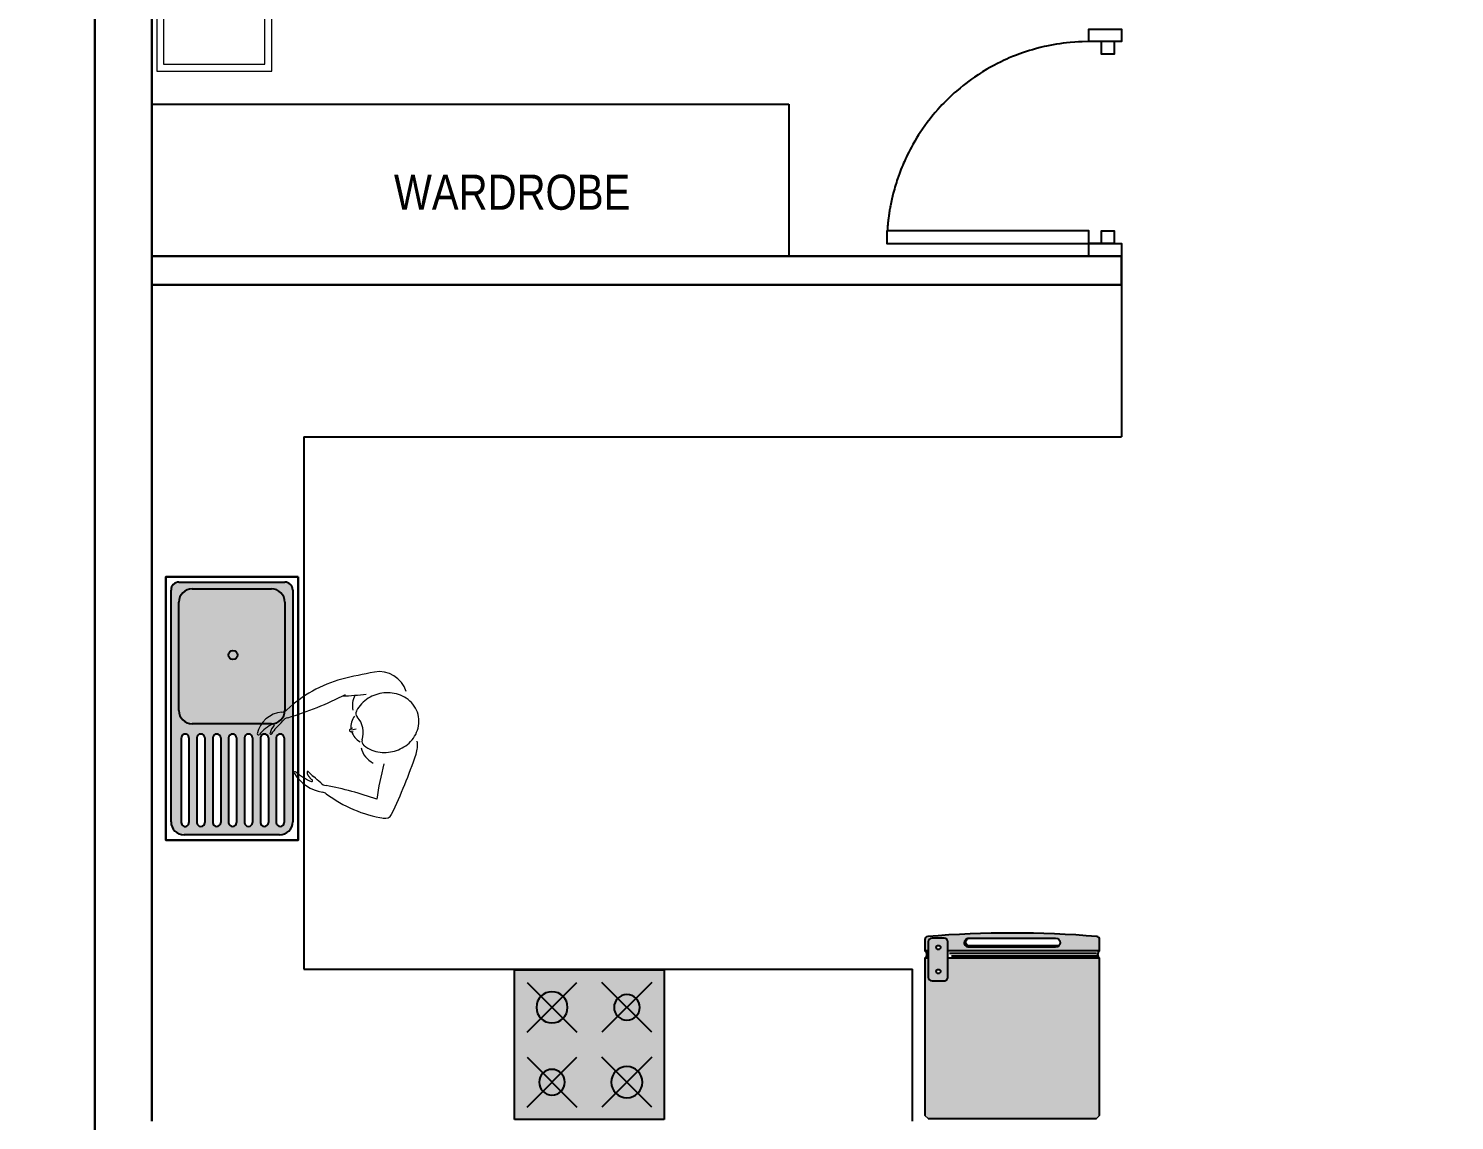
# Model space of a CAD drawing. Extents: x -454308 to 890911, y -14103 to 1343694.
# Drawn here: x 215304.6 to 215529.5, y 650886.6 to 651058.8 of the extents above; entities that cross this region are included whole.
import ezdxf

# ---------------------------------------------------------------- set-up
doc = ezdxf.new("R2010")
doc.units = 0
doc.header["$MEASUREMENT"] = 0
doc.header["$PDMODE"] = 32
doc.linetypes.add('DOT2', pattern=[3.174999999999998, 0, -3.174999999999998])
for name, color, linetype in [('A-Door', 144, 'Continuous'), ('cup', 126, 'Continuous'), ('ELE', 7, 'Continuous'), ('FURN', 250, 'Continuous')]:
    doc.layers.add(name, color=color, linetype=linetype)
for name, color, linetype, lineweight in [('A-FURN', 35, 'Continuous', 5), ('AR-FUR', 11, 'Continuous', 9), ('TXT', 42, 'Continuous', 25)]:
    doc.layers.add(name, color=color, linetype=linetype, lineweight=lineweight)
doc.styles.add('AA_03.50', font='ARIALN.TTF', dxfattribs={"height": 8})
doc.styles.get("Standard").update_dxf_attribs({"font": 'stylu.ttf', "height": 7})
doc.dimstyles.new('AA_03.50', dxfattribs={"dimtxt": 9, "dimasz": 3.25, "dimexe": 1.75, "dimexo": 3.375, "dimgap": 0.09, "dimtad": 0, "dimdec": 0, "dimzin": 3, "dimdsep": 46, "dimlunit": 4, "dimtxsty": 'AA_03.50', "dimblk": 'DOTSMALL', "dimcen": 0.09, "dimclre": 7, "dimadec": 0, "dimazin": 0, "dimtfac": 1, "dimtdec": 0, "dimtofl": 0, "dimtmove": 0, "dimatfit": 3, "dimfxl": 1, "dimtolj": 1, "dimtzin": 0, "dimlwd": -1, "dimarcsym": 0})

# ---------------------------------------------------------------- blocks, each defined once
blk = doc.blocks.new('_DotSmall')
at = {"color": 0, "linetype": 'ByBlock', "const_width": 0.5}
blk.add_lwpolyline([(-0.0625, 0, 1), (0.0625, 0, 1)], format="xyb", close=True, dxfattribs=at)
blk = doc.blocks.new('*D746')
at = {"color": 7, "linetype": 'DOT2', "lineweight": -2}
for p, q in [((214583.9959454122, 658231.8315010542), (214583.9959454122, 658117.1509505371)), ((215058.9959454122, 658231.8315010542), (215058.9959454122, 658117.1509505371))]:
    blk.add_line(p, q, dxfattribs=at)
at = {"color": 0}
for p, q in [((214583.9959454122, 658118.9009505371), (214810.1290013467, 658118.9009505371)), ((215058.9959454122, 658118.9009505371), (214832.8628894777, 658118.9009505371)), ((219968.4062340367, 647579.3305781679), (219998.5686214855, 647579.3305781679)), ((220046.4062340366, 647579.3305781679), (220016.2438465878, 647579.3305781679))]:
    blk.add_line(p, q, dxfattribs=at)
at = {"color": 7, "lineweight": -2}
for p, q in [((219968.4062340367, 647576.4833708273), (219968.4062340367, 647577.5805781679)), ((220046.4062340366, 647576.4833708273), (220046.4062340366, 647577.5805781679))]:
    blk.add_line(p, q, dxfattribs=at)
at = {"layer": 'DEFPOINTS', "color": 0, "lineweight": 30}
for p in [(214583.9959454122, 658235.2065010542), (215058.9959454122, 658235.2065010542), (214583.9959454122, 658118.9009505371), (219968.4062340367, 647579.8583708273), (220046.4062340366, 647579.8583708273), (219968.4062340367, 647579.3305781679)]:
    blk.add_point(p, dxfattribs=at)
at = {"color": 0, "xscale": 3.25, "yscale": 3.25, "zscale": 3.25, "rotation": 180}
for p in [(214583.9959454122, 658118.9009505371), (219968.4062340367, 647579.3305781679)]:
    blk.add_blockref('_DotSmall', p, dxfattribs=at)
at = {"color": 0, "xscale": 3.25, "yscale": 3.25, "zscale": 3.25}
for p in [(215058.9959454122, 658118.9009505371), (220046.4062340366, 647579.3305781679)]:
    blk.add_blockref('_DotSmall', p, dxfattribs=at)
at = {"color": 0, "lineweight": 30, "char_height": 8, "attachment_point": 5, "style": 'AA_03.50'}
for s, insert in [('\\A1;39\'-7"', (214821.4959454122, 658118.9009505371)), ('\\A1;6\'-6"', (220007.4062340367, 647579.3305781679))]:
    blk.add_mtext(s, dxfattribs=dict(at, insert=insert))
blk = doc.blocks.new('*D763')
at = {"color": 7, "linetype": 'DOT2', "lineweight": -2}
for p, q in [((214587.3709454122, 658235.2065010542), (214746.2663120627, 658235.2065010542)), ((214587.3709454122, 657642.2065010542), (214746.2663120627, 657642.2065010542))]:
    blk.add_line(p, q, dxfattribs=at)
at = {"color": 0}
for p, q in [((214744.5163120627, 658235.2065010542), (214744.5163120627, 657950.2044137418)), ((214744.5163120627, 657642.2065010542), (214744.5163120627, 657927.2085883666)), ((219843.7842356293, 648076.858370827), (219843.7842356293, 648021.916992928)), ((219843.7842356293, 647944.858370827), (219843.7842356293, 647999.7997487261))]:
    blk.add_line(p, q, dxfattribs=at)
at = {"color": 7, "lineweight": -2}
for p, q in [((219846.0767116807, 648076.858370827), (219845.5342356293, 648076.858370827)), ((219846.0767116808, 647944.858370827), (219845.5342356293, 647944.858370827))]:
    blk.add_line(p, q, dxfattribs=at)
at = {"layer": 'DEFPOINTS', "color": 0, "lineweight": 30}
for p in [(214583.9959454122, 658235.2065010542), (214744.5163120627, 658235.2065010542), (214583.9959454122, 657642.2065010542), (219842.7017116807, 648076.858370827), (219842.7017116808, 647944.858370827), (219843.7842356293, 647944.858370827)]:
    blk.add_point(p, dxfattribs=at)
at = {"color": 0, "xscale": 3.25, "yscale": 3.25, "zscale": 3.25}
for p, rotation in [((214744.5163120627, 658235.2065010542), 90), ((214744.5163120627, 657642.2065010542), 270), ((219843.7842356293, 648076.858370827), 90), ((219843.7842356293, 647944.858370827), 270)]:
    blk.add_blockref('_DotSmall', p, dxfattribs=dict(at, rotation=rotation))
at = {"color": 0, "lineweight": 30, "char_height": 8, "attachment_point": 5, "rotation": 90, "style": 'AA_03.50'}
for s, insert in [('\\A1;49\'-5"', (214744.5163120626, 657938.7065010542)), ('\\A1;11\'-0"', (219843.7842356291, 648010.858370827))]:
    blk.add_mtext(s, dxfattribs=dict(at, insert=insert))
blk = doc.blocks.new('bed 111111')
at = {"layer": 'AR-FUR'}
for p, q in [((-0.8648734801188311, 1.394484268899474), (-0.864873480241158, -0.4996555586009209)), ((-0.817174189713114, 1.394484268896291), (-0.8648734801188311, 1.394484268899474)), ((-0.8171741898351002, -0.4996555586041043), (-0.817174189713114, 1.394484268896291)), ((-0.2633523924037036, -0.4435133120833826), (0.5085586795632935, 1.356473199239585)), ((-0.1509850229266476, 0.5918739501317419), (-0.1509850229173253, 0.7393422264650554)), ((-0.2017902873335515, 0.2737610754348907), (-0.2017902873312778, 0.3107720578544217)), ((-0.864873480241158, -0.4996555586009209), (-0.8171741898351002, -0.4996555586041043))]:
    blk.add_line(p, q, dxfattribs=at)
at = {"layer": 'AR-FUR', "color": 251}
for p, q in [((-0.8171741897152742, 1.356473199325135), (1.165751415914427, 1.35647319919701)), ((-0.2310073471998066, -0.4435133120856565), (0.7065295826802185, 1.35647319922657)), ((-0.2017902872855757, 1.016008371190594), (-0.2017902872632931, 1.356473199285346)), ((-0.1509850229017502, 0.97685751338264), (-0.1509850228771938, 1.356473199281992)), ((1.165751415798695, -0.44351331217581), (1.165751415914427, 1.35647319919701)), ((-0.1509850229764424, -0.1770413183734263), (-0.1509850229400627, 0.3895944663266277)), ((-0.2017902873699313, -0.2973477115854734), (-0.2017902873514004, -0.0096255739212552)), ((-0.8171741898316895, -0.4435133120475144), (1.165751415798695, -0.44351331217581))]:
    blk.add_line(p, q, dxfattribs=at)
at = {"layer": 'AR-FUR'}
for points in [[(-0.3848966784178174, 1.85448426890309), (-0.3848966784178174, 1.394484268902827), (-0.8448966784180811, 1.394484268902827), (-0.8448966784180811, 1.85448426890309)], [(-0.4126191670007985, 1.826761780320109), (-0.4126191670007985, 1.422206757485753), (-0.8171741898351002, 1.422206757485753), (-0.8171741898351002, 1.826761780320109)], [(-0.3848966784178174, -0.9596555586043676), (-0.3848966784178174, -0.4996555586041043), (-0.8448966784180811, -0.4996555586041043), (-0.8448966784180811, -0.9596555586043676)], [(-0.4126191670007985, -0.9319330700213868), (-0.4126191670007985, -0.5273780471870282), (-0.8171741898351002, -0.5273780471870282), (-0.8171741898351002, -0.9319330700213868)]]:
    blk.add_lwpolyline(points, close=True, dxfattribs=at)
at = {"layer": 'AR-FUR', "color": 251, "extrusion": (0, 0, -1)}
for centre, major_axis, ratio, start_param, end_param in [((-0.5853935340458066, -0.6035264122688773), (1.352778751806237, -1.35277875193603), 0.999999999999763, 3.814055080321863, 4.030078564574923), ((1.562529251640284, 0.9929978697720117), (-1.665812617392379, -1.66581261723255), 0.9999999999999838, 0.6738472262221089, 0.924545079465306), ((1.5525714872158, 1.330942549919484), (-1.392707455603344, -1.39270745546972), 0.999999999992015, 0.6770002273547516, 0.7786819066043216), ((-0.5866200974153344, 0.4457829407034525), (0.4702282420625802, -0.4702282421076965), 0.9999999999987076, 4.07600002272082, 4.67189500763408), ((-0.0866174361513004, 1.529629808375544), (0.4199973036700764, -0.4199973037103732), 0.9999999999942399, 1.362211682624882, 1.484388051878668), ((-0.0866174361513004, 1.529629808375544), (0.4199973036711649, -0.4199973037114619), 0.9999999999943137, 0.8926686032418238, 1.199072922585648), ((-0.7562927180764519, 0.0062396039158443), (0.5274504476876384, -0.5274504477382451), 0.9999999999989291, 3.87248472680924, 4.116068327173118), ((2.03195442270362, 0.3803943219490975), (-1.992319242614759, -1.992319242423604), 0.9999999999997188, 0.7150593029200474, 0.9020801719700344), ((-0.278257642332278, 0.6613359518221956), (0.1760169479117187, -0.1760169479286068), 0.999999999999648, 1.274089344471595, 2.475678332045173), ((-0.6337525097736716, -0.2362239431996613), (0.660239901981122, -0.6602399020444691), 0.9999999999998864, 4.043868438615253, 4.496310693229309), ((-0.3135581940780412, 0.269007938728862), (-0.175671958101852, -0.1756719580849968), 0.9999999999993872, -0.4508923068007897, 0.9941176165307208), ((-0.2464965533040413, 0.9030715338795404), (-0.4663506449671913, -0.4663506449224471), 0.9999999999998662, -0.8578239595348044, -0.2800476976770638), ((-0.7730839537666725, -0.749157175575931), (-0.6686632489445458, -0.6686632488803906), 0.9999999999999852, 2.32050824444943, 2.537900807320193), ((0.9556094254378422, -0.1741069578870906), (1.241532912365927, -1.24153291248505), 0.9999999999997407, 2.218366048821291, 2.546273722451219), ((-0.8022453274982126, 3.042549215638928), (-2.059941211011754, -2.05994121081411), 0.9999999999987426, -0.8609912866030839, -0.7872531838163038), ((11.17377851997491, -1.446259389423403), (8.228424616844464, -8.228424617633948), 0.9999999999699937, 2.444591675723855, 2.46623201573045), ((-0.5953342488630824, -0.0511261071374065), (-0.2749032195492588, -0.2749032195228829), 0.9999999999997651, -1.375905785950284, -0.2183400276500427)]:
    blk.add_ellipse(centre, major_axis=major_axis, ratio=ratio, start_param=start_param, end_param=end_param, dxfattribs=at)
at = {"layer": 'AR-FUR', "extrusion": (0, 0, -1)}
for centre, major_axis, ratio, start_param, end_param in [((-0.6028649756833602, 0.4546900107375791), (-0.6167806808948777, -0.6167806808357004), 0.9999999999999948, 2.151232564035594, 2.577545775268163), ((0.4135293591051551, 1.015513449876719), (0.8693132877171706, -0.8693132878005778), 0.9999999999999581, 2.135358129854123, 2.596988710214198), ((-1.942785069940553, 1.02623898112057), (1.100758181624666, -1.100758181730282), 0.9999999999974309, 5.317308957838817, 5.441753182815641), ((-0.4597174739357115, 0.7122893009100723), (0.2807011252008835, -0.2807011252278154), 0.9999999999995338, 3.804817598468775, 4.933588007681374), ((-0.4265037040186145, 0.6779821970957869), (0.1320026988499934, -0.1320026988626584), 0.9999999999998234, 2.441832845804638, 3.593048844491448), ((-0.5998066719735107, 1.458177148104766), (-0.5203626497634698, -0.5203626497135431), 0.9999999999981725, -0.7572558915076674, -0.529592198506526), ((0.6667894397330656, 0.414915109754702), (-1.040855023687417, -1.040855023587549), 0.9999999999999944, 0.6306082953911636, 0.974387058910962), ((-0.7628549320597813, 1.425172765210274), (0.5215661172851778, -0.5215661173352198), 0.9999999999996866, 0.5850913095586572, 0.8233403121651068), ((-0.5938762250447099, -0.2887645424830794), (-0.7053696419394543, -0.7053696418717771), 0.9999999999992928, 2.169540287411833, 2.324190400692806), ((-0.528807383815888, 0.7479545691711565), (0.0635545313576369, -0.0635545313637347), 0.9999999999956894, 0.8570017282958711, 1.8306162539231), ((-0.4885235534288769, 0.1599900065210136), (0.3807063697493112, -0.3807063697858383), 0.9999999999994187, 3.825535449522225, 4.70319330753963), ((-0.4569569645092316, 0.5459756644950744), (-0.2360714059035863, -0.2360714058809361), 0.9999999999980982, 3.827833050781627, 4.821859426075294), ((-0.384065633954151, 0.201312349425109), (-0.2284281912902993, -0.2284281912683825), 0.9999999999972135, 1.314019917534659, 2.087383135173085), ((-0.5579265460105489, 0.3869134122898572), (-0.0760202417317194, -0.0760202417244256), 0.9999999999988715, -0.4070227388910304, 0.5728920666586701), ((-0.5066758126571358, -0.2882447815674709), (0.4418520727786506, -0.4418520728210445), 0.9999999999998188, 3.766460888249051, 4.474078386705948), ((-0.8423523482210837, 0.167112768833249), (-0.4675412682839894, -0.4675412682391308), 0.9999999999996562, 3.758339040488491, 4.397290263578295), ((-0.5994215947804378, 1.206296753424052), (-0.7322541242144062, -0.7322541241441494), 0.9999999999992478, -0.7842470797737106, -0.6026644268691708), ((0.6231179147864623, -0.1481857229141497), (1.01433165501697, -1.014331655114292), 0.9999999999995178, 2.182403804589984, 2.554332998860689), ((-0.585431919084499, -1.35802787217392), (1.064388979999884, -1.064388980102006), 0.999999999999814, 3.795160955630481, 3.941763666686897), ((-0.4353463438075096, -0.0937710336532405), (-0.1358164484731741, -0.1358164484601432), 0.9999999999984153, 0.5346783583039266, 1.982179637698705), ((-0.4520556323657276, 0.353144009601408), (-0.3626142134554502, -0.3626142134206588), 0.9999999999999198, -1.24795639969562, -0.4241599147777258), ((-1.853614471735113, -0.1132790937035111), (-1.038790816982204, -1.038790816882537), 0.9999999999918832, 3.961010835349127, 4.118364615697005), ((-0.6064666421284528, 0.2398836069719437), (0.4681014964855238, -0.4681014965304362), 0.999999999999545, 0.4862335702639148, 1.065936287743507)]:
    blk.add_ellipse(centre, major_axis=major_axis, ratio=ratio, start_param=start_param, end_param=end_param, dxfattribs=at)
at = {"layer": 'AR-FUR', "color": 251, "extrusion": (0, 0, -0.9999999999999999)}
blk.add_ellipse((-0.2844553023932121, 0.9931110730104252), major_axis=(-0.1656729060278584, -0.1656729060119629), ratio=0.9999999999999896, start_param=-0.2075521349347891, end_param=1.319982602521403, dxfattribs=at)
at = {"layer": 'AR-FUR', "extrusion": (0, 0, -0.9999999999999998)}
for centre, major_axis, ratio, start_param, end_param in [((-0.2478958925956931, 0.968476362395904), (0.2006393083435694, -0.2006393083628199), 0.9999999999994337, 1.75145326220112, 2.903235178972681), ((-0.2789401313716553, 0.6419681691481287), (-0.1821882939567008, -0.1821882939392206), 0.999999999999947, 0.1207556544814841, 1.023990805076111), ((-0.3929455016618704, 0.2302963220574838), (0.1472044689024841, -0.1472044689166077), 0.9999999999994592, 1.241939125537633, 2.981597237833478)]:
    blk.add_ellipse(centre, major_axis=major_axis, ratio=ratio, start_param=start_param, end_param=end_param, dxfattribs=at)
at = {"layer": 'AR-FUR', "extrusion": (0, 0, -0.9999999999999999)}
blk.add_ellipse((-0.6654308341793467, 0.9180735730176364), major_axis=(-0.3756531563079808, -0.3756531562719383), ratio=0.99999999999869, start_param=3.823104577759587, end_param=4.483365266346042, dxfattribs=at)
blk = doc.blocks.new('qeert')
at = {"layer": 'AR-FUR'}
blk.add_lwpolyline([(817.8551420908519, -506.244828348814), (817.9689831371949, -506.244828348814), (817.9689831371949, -506.8852496875789), (815.8898195640652, -506.8852496875789), (815.8898195640652, -506.244828348814), (816.0551555794791, -506.244828348814)], dxfattribs=at)
at = {"layer": 'AR-FUR', "rotation": 270}
blk.add_blockref('bed 111111', (816.4986688916409, -505.2972289386775), dxfattribs=at)
blk = doc.blocks.new('eert')
at = {"layer": 'A-Door'}
blk.add_lwpolyline([(215530.533637806, 654326.3787478888), (215530.533637806, 654324.3876447104), (215525.3567696601, 654324.3876447104), (215525.3567696601, 654326.3787478888), (215530.533637806, 654326.3787478888), (215530.533637806, 654324.3876447104), (215529.3389758687, 654324.3876447104), (215529.3389758687, 654322.3965416034), (215527.3478728384, 654322.3965416034), (215527.3478728384, 654324.3876447104), (215525.3567696601, 654324.3876447104), (215524.3136563496, 654324.3705628709), (215523.735667833, 654324.3463724537), (215523.1638061187, 654324.3120773433), (215522.3949672384, 654324.2496667253), (215521.8284729299, 654324.1916590284), (215521.2858500107, 654324.1264736257), (215520.7706609291, 654324.0558170467), (215520.2548998148, 654323.9764696803), (215519.7347512873, 654323.8876536591), (215519.2244446588, 654323.7918637637), (215518.6602343277, 654323.675881821), (215518.3096074708, 654323.5984251581), (215517.7009963605, 654323.4540792345), (215517.1005249972, 654323.2992047763), (215516.4450522994, 654323.1157946917), (215515.982525093, 654322.9772179793), (215515.519426003, 654322.830762607), (215514.8844371508, 654322.6172033147), (215514.4524451605, 654322.4633469), (215513.778433171, 654322.2091455432), (215513.3014274249, 654322.0186126429), (215512.8017293639, 654321.8093530886), (215512.3972449396, 654321.632581988), (215511.9807990076, 654321.4435430376), (215511.4078199311, 654321.1715147531), (215510.9641614994, 654320.9511611619), (215510.366394534, 654320.640464744), (215509.7586012696, 654320.3078097478), (215509.2687985157, 654320.0270319302), (215508.5699750501, 654319.6060615106), (215508.2623583509, 654319.412906918), (215507.8763654496, 654319.1635326049), (215507.3272279444, 654318.7949047389), (215506.8314003026, 654318.4475672217), (215506.4098456856, 654318.1410067645), (215505.9673497133, 654317.8076580081), (215505.5311342345, 654317.46699633), (215505.0399929303, 654317.0685043805), (215504.4793003927, 654316.5932685835), (215504.1295903311, 654316.2853462134), (215503.5910438873, 654315.7929061857), (215503.2652985266, 654315.4837911675), (215502.8300090413, 654315.0567549856), (215502.4685820983, 654314.6894337789), (215502.1930786006, 654314.4012837716), (215501.9131111396, 654314.100918435), (215501.5447822715, 654313.6936222098), (215501.135063362, 654313.2234434695), (215500.7476196098, 654312.7611490256), (215500.3167623391, 654312.2253724777), (215499.845963505, 654311.6116258302), (215499.4919640862, 654311.1289653989), (215499.1198713146, 654310.6002751706), (215498.7610007174, 654310.0678096161), (215498.5129537531, 654309.6857349013), (215498.1920972257, 654309.1730248054), (215497.8859448773, 654308.6626841306), (215497.610196158, 654308.183669517), (215497.3672295453, 654307.7449716469), (215497.1662874619, 654307.3693541078), (215496.941064694, 654306.9333827356), (215496.7546704299, 654306.5595991607), (215496.5862590015, 654306.210915376), (215496.4331343166, 654305.8841400999), (215496.2585802118, 654305.499391402), (215496.1306537479, 654305.2084815889), (215496.0031834565, 654304.9104976213), (215495.8691607509, 654304.5878054224), (215495.725249116, 654304.2296902206), (215495.6018952059, 654303.9123198881), (215495.4849745884, 654303.6018392404), (215495.3168638613, 654303.1372534734), (215495.3168638613, 654303.1372534734), (215495.1827319704, 654302.7494530162), (215495.0878703657, 654302.4649642564), (215494.9924214488, 654302.1693014991), (215494.9924214488, 654302.1693014991), (215494.8532311608, 654301.7193375773), (215494.7683586189, 654301.4327466445), (215494.7683586189, 654301.4327466445), (215494.6773106163, 654301.1137394317), (215494.6773106163, 654301.1137394317), (215494.5957176188, 654300.8165839894), (215494.5957176188, 654300.8165839894), (215494.5131714818, 654300.503847922), (215494.5131714818, 654300.503847922), (215494.3938382677, 654300.0271113563), (215494.3938382677, 654300.0271113563), (215494.2791996989, 654299.5367433178), (215494.2791996989, 654299.5367433178), (215494.1657842647, 654299.0132278674), (215494.06120463, 654298.4879719856), (215494.0279267434, 654298.3104343673), (215494.0040308748, 654298.1793891677), (215493.965672934, 654297.9622071262), (215493.9380882264, 654297.8003212574), (215493.9003980027, 654297.5704877382), (215493.8827783256, 654297.4592702382), (215493.8554597555, 654297.2815586037), (215493.8401918518, 654297.1792105811), (215493.8224650662, 654297.0574132953), (215493.8008729061, 654296.9043822163), (215493.7820563513, 654296.7664275299), (215493.7694848346, 654296.6716518938), (215493.7548187801, 654296.5582181381), (215493.740914201, 654296.4475923982), (215493.7257631957, 654296.3233193967), (215493.7096160274, 654296.1861611876), (215493.6938428475, 654296.0469465738), (215493.6695798171, 654295.821177512), (215493.6519767549, 654295.6470439024), (215493.6370743816, 654295.491552015), (215493.6199399528, 654295.3019115109), (215493.6117648986, 654295.2066638999), (215493.6010648001, 654295.0765791859), (215493.5889034675, 654294.9200917357), (215493.5787562648, 654294.7811613545), (215493.5787562648, 654294.6670154493), (215493.4991192463, 654294.5210974738), (215493.4991192463, 654292.5299943669), (215530.533637806, 654292.5299943669), (215530.533637806, 654290.5388911885), (215525.3567696601, 654290.5388911885), (215525.3567696601, 654292.5299943669), (215527.3478728384, 654292.5299943669), (215527.3478728384, 654294.5210974738), (215529.3389758687, 654294.5210974738), (215529.3389758687, 654292.5299943669), (215525.3567696601, 654292.5299943669), (215525.3567696601, 654294.5210974738), (215493.4991192463, 654294.5210974738)], dxfattribs=at)
blk = doc.blocks.new('A$C2FF36649')
at = {"layer": 'FURN', "ltscale": 5}
h = blk.add_hatch(color=252, dxfattribs=at)
h.set_gradient(color1=(132, 132, 132), rotation=89.99999999999996, one_color=1, tint=1, name='CYLINDER')
h.paths.add_polyline_path([(23.6293699095404, -1.27793573483e-05), (23.62936990955495, 23.62940410603552), (-4.78735018987e-05, 23.62940410825467), (-4.78735164506e-05, -1.27771381813e-05)])
at = {"layer": 'FURN'}
for p, q in [((23.62936990955495, 23.62940410603552), (-4.78735018987e-05, 23.62940410825467)), ((-4.78735018987e-05, 23.62940410825467), (-4.78735164506e-05, -1.27771381813e-05)), ((23.6293699095404, -1.27793573483e-05), (23.62936990955495, 23.62940410603552)), ((1.969070200284475, 13.78381373932279), (9.845542495415428, 21.66028603445375)), ((1.969070200284475, 21.66028603445375), (9.845542495415428, 13.78381373932279)), ((21.66025093810458, 21.66028603445375), (13.78377864297363, 13.78381373932279)), ((21.66025093810458, 13.78381373932279), (13.78377864297363, 21.66028603445375)), ((1.969070200255373, 1.969105296626366), (9.845542495386324, 9.845577591757321)), ((1.969070200255373, 9.845577591757321), (9.845542495386324, 1.969105296626366)), ((21.66025093809003, 1.969105296626366), (13.78377864295908, 9.845577591757321)), ((21.66025093809003, 9.845577591757321), (13.78377864295908, 1.969105296626366)), ((-4.78735164506e-05, -1.27771381813e-05), (23.6293699095404, -1.27793573483e-05))]:
    blk.add_line(p, q, dxfattribs=at)
for centre, radius in [((5.907306347842677, 17.72204988688827), 2.027331139159969), ((17.72201479054638, 17.72204988688827), 2.460688607613357), ((5.907306347828122, 5.907341444191843), 2.460688607613357), ((17.72201479051728, 5.907341444191843), 2.027331139159969)]:
    blk.add_circle(centre, radius, dxfattribs=at)
blk = doc.blocks.new('FIDGE')
at = {"layer": 'FURN', "ltscale": 5, "true_color": 0xefddb2}
h = blk.add_hatch(color=254, dxfattribs=at)
h.set_gradient(color1=(245, 239, 209), one_color=1, tint=1)
h.paths.add_polyline_path([(851812.5118199768, 667310.6633607472), (851812.0235093834, 667310.1750501536), (851812.0235093834, 667285.3511941461), (851835.968247982, 667285.3511941461), (851835.968247982, 667288.3478638522, -0.4142135623730951), (851836.5680330243, 667288.9476488946), (851838.4621721907, 667288.9476488946, -0.4142135623730951), (851839.0619572331, 667288.3478638522), (851839.0619572331, 667285.3511941461), (851839.5856463488, 667285.3511941461), (851839.5856463488, 667310.1750501536), (851839.0973357555, 667310.6633607472)])
at = {"layer": 'FURN', "ltscale": 5}
h = blk.add_hatch(color=53, dxfattribs=at)
h.set_gradient(color1=(224, 205, 113), color2=(239, 230, 184), one_color=1, tint=0.8299999833106995, name='CYLINDER')
h.paths.add_polyline_path([(851839.0619572331, 667288.3478638522, 0.4142135623730951), (851838.4621721907, 667288.9476488946), (851836.5680330243, 667288.9476488946, 0.4142135623730951), (851835.968247982, 667288.3478638522), (851835.968247982, 667282.7975228432, 0.4142135623730951), (851836.5680330243, 667282.197737801), (851838.4621721907, 667282.197737801, 0.4142135623730951), (851839.0619572331, 667282.7975228432)])
h.paths.add_polyline_path([(851837.7914954369, 667283.6797770158, -1), (851837.1165043275, 667283.6797770158, -1)], flags=16)
h.paths.add_polyline_path([(851837.1165043275, 667287.4656096796, -1), (851837.7914954369, 667287.4656096796, -1)], flags=16)
at = {"layer": 'FURN', "true_color": 0xcccf96}
h = blk.add_hatch(color=9, dxfattribs=at)
h.paths.add_polyline_path([(851839.1358326123, 667281.9400619791, 0.3912832228420068), (851839.5856463488, 667282.4268527223), (851839.5856463488, 667284.2262089638), (851839.0619572331, 667284.2262089638), (851839.0619572331, 667282.7975228432, -0.4142135623730951), (851838.4621721907, 667282.197737801), (851836.5680330243, 667282.197737801, -0.4142135623730951), (851835.968247982, 667282.7975228432), (851835.968247982, 667284.2262089638), (851812.0235093834, 667284.2262089638), (851812.0235093834, 667282.4268527223, 0.3912832228310268), (851812.4733231202, 667281.9400619791, 0.0394798524977522)])
h.paths.add_polyline_path([(851818.2446322456, 667282.9307113895, -0.4142135623730865), (851818.965812509, 667283.6518916527), (851832.6433432235, 667283.6518916527, -0.4142135623730951), (851833.3645234866, 667282.9307113895, -0.4142135623967353), (851832.6433432235, 667282.2095311262), (851818.965812509, 667282.2095311262, -0.4142135623967353)], flags=16)
at = {"layer": 'FURN', "ltscale": 0.03}
h = blk.add_hatch(color=256, dxfattribs=at)
edge = h.paths.add_edge_path()
edge.add_ellipse((851832.4903596295, 667282.8320430735), major_axis=(-0.4524122548069792, -0.4524122548069791), ratio=0.9999999999319515, start_angle=58.359665155849086, end_angle=205.770811798673, ccw=False)
edge.add_ellipse((851832.6433432235, 667282.9307113895), major_axis=(-0.5099514545912404, -0.50995145459124), ratio=0.9999999999469597, start_angle=44.59102439707917, end_angle=135.0000000077293)
edge.add_ellipse((851832.6433432235, 667282.9307113895), major_axis=(-0.509951454587281, -0.5099514545872808), ratio=0.9999999999417772, start_angle=134.999999998332, end_angle=225.000000001668)
edge.add_line((851832.6433432235, 667283.6518916527), (851818.965812509, 667283.6518916527))
edge.add_ellipse((851818.9658125094, 667282.9307113895), major_axis=(0.5099514546065902, -0.5099514546065907), ratio=0.9999999998486874, start_angle=135.0000000141629, end_angle=180.5042753145712)
edge.add_line((851818.4513926458, 667283.4361549336), (851832.7010787721, 667283.4361549336))
for p, q in [((851812.0235093834, 667310.1750501536), (851812.5118199768, 667310.6633607472)), ((851812.0235093834, 667310.1750501536), (851812.5118199768, 667310.6633607472)), ((851812.0235093834, 667285.3511941461), (851812.0235093834, 667310.1750501536)), ((851812.5118199768, 667310.6633607472), (851839.0973357555, 667310.6633607472)), ((851839.0973357555, 667310.6633607472), (851839.5856463488, 667310.1750501536)), ((851839.0973357555, 667310.6633607472), (851839.5856463488, 667310.1750501536)), ((851839.5856463488, 667310.1750501536), (851839.5856463488, 667285.3511941461)), ((851835.968247982, 667285.3511941461), (851812.0235093838, 667285.3511941461)), ((851812.0235093834, 667284.2262089638), (851812.0235093834, 667282.4268527223)), ((851839.5856463488, 667285.3511941461), (851839.0619572331, 667285.3511941461)), ((851839.5856463488, 667284.2262089638), (851839.0619572331, 667284.2262089638)), ((851839.5856463488, 667284.2262089638), (851839.5856463488, 667282.4268527223)), ((851818.4513926458, 667283.4361549336), (851832.7010787721, 667283.4361549336)), ((851832.6433432235, 667283.6518916527), (851818.965812509, 667283.6518916527)), ((851832.6381181219, 667282.2095311262), (851818.965812509, 667282.2095311262))]:
    blk.add_line(p, q)
for centre, radius, start, end in [((851811.6907732061, 667284.7887015548), 0.6535375115282523, 300.6059604413329, 59.39403956440798), ((851839.9183825264, 667284.7887015548), 0.6535375115243033, 120.6059604355919, 239.3940395586671), ((851812.5118199768, 667282.4268527223), 0.488310593449569, 180, 265.4782904484907), ((851825.8045778662, 667450.5130812175), 169.0993352093809, 265.4782904484907, 274.5216558903645), ((851832.6433337929, 667282.9307019594), 0.7211896934019041, 269.5856311290957, 89.99925081362538), ((851832.5005099787, 667282.8228430301), 0.629724405588717, 283.1098448732428, 76.89015512675705), ((851839.0973357555, 667282.4268527223), 0.4883105934422929, 274.5217095515093, 0)]:
    blk.add_arc(centre, radius, start, end)
for p, q in [((851812.0235093834, 667310.1750501536), (851812.0235093834, 667285.3511941461)), ((851839.0973357555, 667310.6633607472), (851812.5118199768, 667310.6633607472)), ((851839.5856463488, 667285.3511941461), (851839.5856463488, 667310.1750501536)), ((851812.0235093834, 667285.3511941461), (851835.968247982, 667285.3511941461)), ((851812.0235093834, 667284.2262089638), (851835.968247982, 667284.2262089638)), ((851812.0235093834, 667284.2262089638), (851812.0235093834, 667282.4268527223)), ((851812.3446380632, 667285.0340984962), (851835.4079034663, 667285.0340984962)), ((851812.5242584449, 667284.6389328629), (851835.7312203351, 667284.6389328629)), ((851839.0619572331, 667285.3511941461), (851839.5856463488, 667285.3511941461)), ((851839.0619572331, 667284.2262089638), (851839.5856463488, 667284.2262089638)), ((851839.5856463488, 667282.4268527223), (851839.5856463488, 667284.2262089638))]:
    blk.add_line(p, q, dxfattribs=at)
for points in [[(851836.5680330243, 667282.197737801), (851838.4621721907, 667282.197737801, 0.4142135623730951), (851839.0619572331, 667282.7975228432), (851839.0619572331, 667288.3478638522, 0.4142135623730951), (851838.4621721907, 667288.9476488946), (851836.5680330243, 667288.9476488946, 0.4142135623730951), (851835.968247982, 667288.3478638522), (851835.968247982, 667282.7975228432, 0.4142135623730951)], [(851818.965812509, 667283.6518916527), (851832.6433432235, 667283.6518916527, -0.4142135623730951), (851833.3645234866, 667282.9307113895), (851833.3645234866, 667282.9307113895, -0.4142135623730951), (851832.6433432235, 667282.2095311262), (851818.965812509, 667282.2095311262, -0.4142135623730951), (851818.2446322456, 667282.9307113895), (851818.2446322456, 667282.9307113895, -0.4142135623730784)]]:
    blk.add_lwpolyline(points, format="xyb", close=True, dxfattribs=at)
blk.add_lwpolyline([(851818.4513926458, 667283.4361549336), (851832.7010787721, 667283.4361549336, -0.7495820116808743), (851832.6381181219, 667282.2095311262)], format="xyb", dxfattribs=at)
for centre in [(851837.4539998822, 667287.4656096796), (851837.4539998822, 667283.6797770158)]:
    blk.add_circle(centre, 0.33749555467957, dxfattribs=at)
for centre, radius, start, end in [((851811.6907732061, 667284.7887015548), 0.6535375115279028, 300.6059604413329, 59.3940395586671), ((851839.9183825264, 667284.7887015548), 0.6535375115283989, 120.6059604413329, 239.3940395586671), ((851812.5118199768, 667282.4268527223), 0.4883105934398675, 180, 265.4782904484907), ((851825.8045778662, 667450.5130812175), 169.0993352092379, 265.4782904484907, 274.5217095515093), ((851839.0973357555, 667282.4268527223), 0.4883105934398675, 274.5217095515093, 0)]:
    blk.add_arc(centre, radius, start, end, dxfattribs=at)
blk = doc.blocks.new('rtrttet')
at = {"layer": 'FURN', "ltscale": 5}
h = blk.add_hatch(color=252, dxfattribs=at)
h.set_gradient(color1=(132, 132, 132), rotation=89.99999999999996, one_color=1, tint=1, name='CURVED')
edge = h.paths.add_edge_path(flags=16)
edge.add_line((50990.56004541033, -3347.328410503327), (50990.56004541033, -3359.910334155564))
edge.add_arc((50991.15078083245, -3359.910334155564), 0.5907354221348183, 180, 360)
edge.add_line((50991.7415162546, -3359.910334155564), (50991.7415162546, -3347.328410503327))
edge.add_arc((50991.15078083245, -3347.328410503327), 0.5907354221348183, 0, 180)
edge = h.paths.add_edge_path(flags=16)
edge.add_line((50992.92298709886, -3347.328410503327), (50992.92298709886, -3359.910334155564))
edge.add_arc((50993.51372252098, -3359.910334155564), 0.5907354221348183, 180, 360)
edge.add_line((50994.10445794313, -3359.910334155564), (50994.10445794313, -3347.328410503327))
edge.add_arc((50993.51372252098, -3347.328410503327), 0.5907354221348183, 0, 180)
edge = h.paths.add_edge_path(flags=16)
edge.add_line((50995.28592878741, -3347.328410503327), (50995.28592878741, -3359.910334155564))
edge.add_arc((50995.87666420952, -3359.910334155564), 0.5907354221348183, 180, 360)
edge.add_line((50996.46739963167, -3359.910334155564), (50996.46739963167, -3347.328410503327))
edge.add_arc((50995.87666420952, -3347.328410503327), 0.5907354221348183, 0, 180)
edge = h.paths.add_edge_path(flags=16)
edge.add_line((50997.64887047594, -3347.328410503327), (50997.64887047594, -3359.910334155564))
edge.add_arc((50998.23960589809, -3359.910334155564), 0.5907354221348183, 180, 360)
edge.add_line((50998.83034132022, -3359.910334155564), (50998.83034132022, -3347.328410503327))
edge.add_arc((50998.23960589809, -3347.328410503327), 0.5907354221348183, 0, 180)
edge = h.paths.add_edge_path(flags=16)
edge.add_line((50989.37857456606, -3347.328410503327), (50989.37857456606, -3359.910334155564))
edge.add_arc((50988.78783914392, -3359.910334155564), 0.5907354221348183, -180, 0, ccw=False)
edge.add_line((50988.19710372178, -3359.910334155564), (50988.19710372178, -3347.328410503327))
edge.add_arc((50988.78783914392, -3347.328410503327), 0.5907354221348183, 0, 180, ccw=False)
edge = h.paths.add_edge_path(flags=16)
edge.add_line((50987.01563287752, -3347.328410503327), (50987.01563287752, -3359.910334155564))
edge.add_arc((50986.42489745539, -3359.910334155564), 0.5907354221348183, -180, 0, ccw=False)
edge.add_line((50985.83416203325, -3359.910334155564), (50985.83416203325, -3347.328410503327))
edge.add_arc((50986.42489745539, -3347.328410503327), 0.5907354221348183, 0, 180, ccw=False)
edge = h.paths.add_edge_path()
edge.add_line((51000.09801564757, -3325.312846690668), (51000.09801564757, -3359.787715925591))
edge.add_arc((50998.12889757379, -3359.787715925591), 1.969118073782724, -90, 0, ccw=False)
edge.add_line((50998.12889757379, -3361.756833999378), (50983.95124744254, -3361.756833999378))
edge.add_arc((50983.95124744254, -3359.787715925591), 1.969118073782724, 180, 270, ccw=False)
edge.add_line((50981.98212936877, -3359.787715925591), (50981.98212936877, -3325.312846690668))
edge.add_arc((50983.16360021303, -3325.312846690668), 1.181470844269636, 90, 180, ccw=False)
edge.add_line((50983.16360021303, -3324.131375846385), (50998.9165448033, -3324.131375846385))
edge.add_arc((50998.9165448033, -3325.312846690668), 1.181470844269636, 0, 90, ccw=False)
edge = h.paths.add_edge_path(flags=16)
edge.add_line((50984.65269118897, -3347.328410503327), (50984.65269118897, -3359.910334155564))
edge.add_arc((50984.07785513079, -3347.312511139378), 0.5750558960384421, 358.4156626171143, 541.5843373828856)
edge.add_arc((50984.07785513079, -3359.926233519499), 0.5750558960384421, 178.4156626171142, 361.5843373828858)
edge.add_line((50983.5030190726, -3347.335673492086), (50983.5030190726, -3359.910334155564))
h = blk.add_hatch(color=252, dxfattribs=at)
h.set_gradient(color1=(132, 132, 132), rotation=89.99999999999996, one_color=1, tint=1, name='CURVED')
edge = h.paths.add_edge_path()
edge.add_line((50999.21622282836, -3327.1003559008), (50999.21622282836, -3343.247124105828))
edge.add_arc((50997.24710475459, -3343.247124105828), 1.969118073782724, -90, 0, ccw=False)
edge.add_line((50997.24710475459, -3345.216242179598), (50985.43239631189, -3345.216242179598))
edge.add_arc((50985.43239631189, -3343.247124105828), 1.969118073782724, 180, 270, ccw=False)
edge.add_line((50983.46327823809, -3343.247124105828), (50983.46327823809, -3327.1003559008))
edge.add_arc((50985.43239631189, -3327.1003559008), 1.969118073782724, 90, 180, ccw=False)
edge.add_line((50985.43239631189, -3325.131237827027), (50997.24710475459, -3325.131237827027))
edge.add_arc((50997.24710475459, -3327.1003559008), 1.969118073782724, 0, 90, ccw=False)
at = {"layer": 'ELE'}
blk.add_lwpolyline([(51000.88566287708, -3323.343728616881), (50981.19448213926, -3323.343728616881), (50981.19448213926, -3362.544481228896), (51000.88566287708, -3362.544481228896)], close=True, dxfattribs=at)
blk.add_circle((50991.20272050669, -3334.973535494666), 0.6792338294544606, dxfattribs=at)
at = {"layer": 'FURN'}
for p, q in [((50981.19448213926, -3323.343728616881), (51000.88566287708, -3323.343728616881)), ((50981.19448213926, -3362.544481228896), (50981.19448213926, -3323.343728616881)), ((50983.16360021303, -3324.131375846385), (50998.9165448033, -3324.131375846385)), ((50985.13271828683, -3325.131237827027), (50996.94742672952, -3325.131237827027)), ((50985.13271828683, -3325.131237827027), (50996.94742672952, -3325.131237827027)), ((51000.88566287708, -3323.343728616881), (51000.88566287708, -3362.544481228896)), ((50981.98212936877, -3359.787715925591), (50981.98212936877, -3325.312846690668)), ((50983.16360021303, -3343.247124105828), (50983.16360021303, -3327.1003559008)), ((50983.16360021303, -3343.247124105828), (50983.16360021303, -3327.1003559008)), ((50998.9165448033, -3327.1003559008), (50998.9165448033, -3343.247124105828)), ((50998.9165448033, -3327.1003559008), (50998.9165448033, -3343.247124105828)), ((51000.09801564757, -3325.312846690668), (51000.09801564757, -3359.787715925591)), ((50996.94742672952, -3345.216242179598), (50985.13271828683, -3345.216242179598)), ((50996.94742672952, -3345.216242179598), (50985.13271828683, -3345.216242179598)), ((50983.5030190726, -3347.335673492086), (50983.5030190726, -3359.910334155564)), ((51000.88566287708, -3362.544481228896), (50981.19448213926, -3362.544481228896)), ((50998.12889757379, -3361.756833999378), (50983.95124744254, -3361.756833999378))]:
    blk.add_line(p, q, dxfattribs=at)
at = {"layer": 'FURN', "color": 0}
for p, q in [((50984.65269118897, -3347.328410503327), (50984.65269118897, -3359.910334155564)), ((50985.83416203325, -3347.328410503327), (50985.83416203325, -3359.910334155564)), ((50987.01563287752, -3347.328410503327), (50987.01563287752, -3359.910334155564)), ((50988.19710372178, -3347.328410503327), (50988.19710372178, -3359.910334155564)), ((50989.37857456606, -3347.328410503327), (50989.37857456606, -3359.910334155564)), ((50990.56004541033, -3347.328410503327), (50990.56004541033, -3359.910334155564)), ((50991.7415162546, -3347.328410503327), (50991.7415162546, -3359.910334155564)), ((50992.92298709886, -3347.328410503327), (50992.92298709886, -3359.910334155564)), ((50994.10445794313, -3347.328410503327), (50994.10445794313, -3359.910334155564)), ((50995.28592878741, -3347.328410503327), (50995.28592878741, -3359.910334155564)), ((50996.46739963167, -3347.328410503327), (50996.46739963167, -3359.910334155564)), ((50997.64887047594, -3347.328410503327), (50997.64887047594, -3359.910334155564)), ((50998.83034132022, -3347.328410503327), (50998.83034132022, -3359.910334155564))]:
    blk.add_line(p, q, dxfattribs=at)
at = {"layer": 'FURN'}
for centre, radius, start, end in [((50983.16360021303, -3325.312846690668), 1.181470844269636, 90, 180), ((50985.13271828683, -3327.1003559008), 1.969118073782724, 90, 180), ((50985.13271828683, -3327.1003559008), 1.969118073782724, 90, 180), ((50996.94742672952, -3327.1003559008), 1.969118073782724, 0, 90), ((50996.94742672952, -3327.1003559008), 1.969118073782724, 0, 90), ((50998.9165448033, -3325.312846690668), 1.181470844269636, 0, 90), ((50985.13271828683, -3343.247124105828), 1.969118073782724, 180, 270), ((50985.13271828683, -3343.247124105828), 1.969118073782724, 180, 270), ((50996.94742672952, -3343.247124105828), 1.969118073782724, 270, 0), ((50996.94742672952, -3343.247124105828), 1.969118073782724, 270, 0), ((50984.07785513079, -3347.312511139378), 0.5750558960384421, 358.4156626171143, 181.5843373828857), ((50986.42489745539, -3347.328410503327), 0.5907354221348183, 0, 180), ((50988.78783914392, -3347.328410503327), 0.5907354221348183, 0, 180), ((50991.15078083245, -3347.328410503327), 0.5907354221348183, 0, 180), ((50993.51372252098, -3347.328410503327), 0.5907354221348183, 0, 180), ((50995.87666420952, -3347.328410503327), 0.5907354221348183, 0, 180), ((50998.23960589809, -3347.328410503327), 0.5907354221348183, 0, 180), ((50983.95124744254, -3359.787715925591), 1.969118073782724, 180, 270), ((50984.07785513079, -3359.926233519499), 0.5750558960384421, 178.4156626171142, 1.584337382885721), ((50986.42489745539, -3359.910334155564), 0.5907354221348183, 180, 0), ((50988.78783914392, -3359.910334155564), 0.5907354221348183, 180, 0), ((50991.15078083245, -3359.910334155564), 0.5907354221348183, 180, 0), ((50993.51372252098, -3359.910334155564), 0.5907354221348183, 180, 0), ((50995.87666420952, -3359.910334155564), 0.5907354221348183, 180, 0), ((50998.23960589809, -3359.910334155564), 0.5907354221348183, 180, 0), ((50998.12889757379, -3359.787715925591), 1.969118073782724, 270, 0)]:
    blk.add_arc(centre, radius, start, end, dxfattribs=at)
blk = doc.blocks.new('pessoa_2')
at = {"layer": 'A-FURN', "lineweight": 0}
blk.add_line((0.0082905000000153, -0.3430909438627481), (0.0082905000000153, -0.35964674386274), dxfattribs=at)
for points in [[(0.0715221000000099, -0.3285088438627497), (0.0725568000000152, -0.3276577438627441), (0.0785391000000146, -0.3222931438627512), (0.0840813000000083, -0.3165535438627387), (0.0891723000000155, -0.310485743862742), (0.0938055000000162, -0.3041347438627469), (0.09797880000000699, -0.2975416438627434), (0.1016937000000126, -0.2907439438627506), (0.1049532000000113, -0.2837755438627454), (0.1077624000000128, -0.2766670438627443), (0.1101267000000092, -0.2694445438627468), (0.1120515000000068, -0.2621323438627456), (0.1135428000000047, -0.2547511438627481), (0.1146042000000023, -0.247320743862744), (0.1152399000000059, -0.2398579438627451), (0.115451400000012, -0.2323792438627521), (0.1152399000000059, -0.2249008438627413), (0.1146045000000129, -0.2174380438627423), (0.1135431000000153, -0.2100073438627419), (0.1120521000000139, -0.2026264438627408), (0.1101273000000162, -0.1953139438627431), (0.1077633000000162, -0.1880917438627421), (0.1049541000000147, -0.1809829438627446), (0.1016946000000161, -0.1740145438627394), (0.0979800000000069, -0.1672168438627466), (0.093806700000016, -0.1606237438627431), (0.0891735000000154, -0.1542724438627516), (0.0840828000000045, -0.1482046438627407), (0.0785406000000109, -0.142464743862746), (0.0725583000000114, -0.1371001438627388), (0.0661533000000105, -0.1321603438627505), (0.0593499000000151, -0.1276951438627378), (0.0521793000000059, -0.123754643862739), (0.04468080000000901, -0.1203862438627397), (0.0369018000000097, -0.1176328438627507), (0.0288954000000104, -0.1155325438627415), (0.0207225000000051, -0.1141147438627428), (0.0124473000000052, -0.1134004438627443), (0.0041376000000071, -0.1134001438627479), (-0.0041375999999929, -0.11411414386275), (-0.0123104999999839, -0.1155316438627523), (-0.0203168999999832, -0.1176319438627473), (-0.0280961999999931, -0.1203850438627398), (-0.0355943999999937, -0.1237531438627428), (-0.042765299999985, -0.1276933438627452), (-0.0495689999999911, -0.1321582438627473), (-0.0559742999999884, -0.1370980438627498), (-0.0619565999999878, -0.1424623438627464), (-0.0674990999999921, -0.1482022438627411), (-0.0725897999999887, -0.1542697438627414), (-0.0772232999999858, -0.1606207438627507), (-0.0813968999999872, -0.16721384386274), (-0.0851117999999929, -0.1740112438627506), (-0.0883712999999915, -0.1809796438627416), (-0.0911807999999894, -0.188088443862739), (-0.0935450999999859, -0.1953106438627401), (-0.0954701999999941, -0.2026228438627413), (-0.0969611999999955, -0.2100037438627424), (-0.0980228999999895, -0.2174344438627429), (-0.0986585999999932, -0.2248972438627419), (-0.0988703999999956, -0.2323756438627385), (-0.0986588999999896, -0.2398543438627456), (-0.0980237999999929, -0.2473171438627446), (-0.0969623999999954, -0.2547478438627451), (-0.0954716999999903, -0.2621287438627462), (-0.0935468999999927, -0.2694412438627438), (-0.0911828999999926, -0.2766634438627449), (-0.0883739999999875, -0.2837725438627387), (-0.0851147999999853, -0.2907409438627439), (-0.0814001999999903, -0.297538643862751), (-0.0772268999999852, -0.3041317438627402), (-0.0725939999999952, -0.3104830438627459), (-0.0675032999999843, -0.3165508438627427), (-0.0619610999999907, -0.322291043862748), (-0.0559790999999876, -0.3276556438627409), (-0.0549401999999901, -0.3285094438627425)], [(0.0019161000000167, -0.3554740438627419), (0.0019383000000062, -0.3556558438627491), (0.0020394000000152, -0.356409443862745), (0.0021666000000096, -0.3572341438627404), (0.0023283000000163, -0.3581425438627406), (0.0025353000000052, -0.3591463438627471), (0.002802900000006, -0.3602566438627406), (0.0031515000000155, -0.3614782438627486), (0.0036075000000153, -0.3628018438627407), (0.004203000000004, -0.3641899438627405), (0.0049695000000156, -0.3655594438627503), (0.0059247000000084, -0.36676634386275), (0.0070539000000167, -0.3676156438627487), (0.0082902000000047, -0.3679246438627501), (0.0095262000000105, -0.3676159438627451), (0.0106554000000045, -0.3667666438627464), (0.011610900000008, -0.3655597438627467), (0.0123774000000054, -0.3641902438627511), (0.0129729000000083, -0.3628021438627513), (0.0134292000000045, -0.361478543862745), (0.013777800000014, -0.3602572438627476), (0.0140454000000148, -0.3591466438627435), (0.0142524000000037, -0.3581428438627512), (0.0144141000000104, -0.3572347438627474), (0.0145416000000154, -0.3564097438627414), (0.0146427000000102, -0.3556561438627455), (0.0146652000000103, -0.3554743438627526)], [(0.1202703000000156, -0.5444830438627406), (0.1201641000000109, -0.5446996438627423), (0.1197477000000049, -0.5459518438627387), (0.1197396000000026, -0.5471557438627457), (0.1202076000000147, -0.54819764386275), (0.1211124000000154, -0.548991743862743), (0.1223247000000072, -0.5495125438627471), (0.1236855000000077, -0.5497906438627496), (0.1250637000000125, -0.5498839438627388), (0.1263774000000097, -0.5498512438627472), (0.1275873000000161, -0.5497396438627506), (0.1286820000000119, -0.5495824438627466), (0.1296660000000145, -0.5494006438627395), (0.130549500000015, -0.5492074438627415), (0.1313460000000077, -0.5490106438627436), (0.1320678000000157, -0.5488144438627387), (0.1327263000000158, -0.5486209438627441), (0.1333323000000064, -0.5484313438627453), (0.1338939000000039, -0.5482453438627461), (0.1344186000000036, -0.548062943862746), (0.134913300000008, -0.5478835438627386), (0.1353834000000091, -0.5477065438627449), (0.1358334000000099, -0.5475304438627405), (0.136267800000013, -0.547354943862743), (0.1366905000000145, -0.5471788438627386), (0.137104800000003, -0.547000643862745), (0.1375140000000101, -0.5468197438627413), (0.137921100000014, -0.546634343862749), (0.1383297000000141, -0.5464429438627434), (0.13874220000001, -0.5462443438627389), (0.1391619000000048, -0.5460364438627467), (0.1395924000000122, -0.5458168438627382), (0.140037300000003, -0.5455834438627392), (0.1404999000000089, -0.5453329438627466), (0.1409850000000148, -0.5450620438627425), (0.1414971000000094, -0.5447659438627426), (0.1420416000000131, -0.5444392438627405), (0.1426239000000038, -0.5440756438627404), (0.1432503000000054, -0.5436667438627439), (0.1437423000000138, -0.5433313438627465)]]:
    blk.add_lwpolyline(points, dxfattribs=at)
for centre, radius, start, end in [((-0.0789965999999964, -0.2376913438627497), 0.09999989999999999, 93.95830000000092, 178.237200000009), ((0.0908004000000062, -0.2366653438627395), 0.09999989999999999, 58.80300000000054, 86.08640000000842), ((-0.9145712999999916, -1.896930143862745), 2.040941099999999, 52.22200000000533, 58.80300000000054), ((1.861025400000014, -0.2974015438627475), 2.040941099999999, 178.2370999999941, 181.6154000000121), ((-1.118127299999982, -0.1827745438627488), 1.015361099999998, 349.6634400000123, 354.5040299999997), ((0.6194082000000094, 0.6293989561372513), 1.015362, 242.611500000009, 249.9389999999944), ((0.3199914000000064, -0.3040702438627392), 0.0256575, 331.5185399999927, 51.04809999998479), ((0.2900526000000099, -0.3322537438627506), 0.4697055000000001, 182.7679000000029, 210.7546999999934), ((-1.343262599999988, -0.6737299438627389), 1.2623625, 4.474949999986903, 14.70509999999279), ((-0.0609701999999857, -0.2598982438627502), 0.080019, 230.1335999999839, 270), ((-0.0433904999999868, -0.314698043862748), 0.0179472, 230.2127999999957, 300.3372000000075), ((0.0108207000000107, -0.2944489438627471), 0.06696150000000001, 221.5632000000084, 263.3251999999886), ((0.0082905000000153, -0.4030093438627489), 0.084375, 59.6633000000076, 120.3366999999924), ((0.0057603000000057, -0.2944489438627471), 0.0669618, 276.6748340000024, 318.4368199999951), ((0.0599715000000032, -0.314698043862748), 0.0179472, 239.6627999999924, 309.7872000000044), ((0.0775512000000163, -0.2598982438627502), 0.0800187, 270, 322.1874699999939), ((1.344170100000011, -0.9892771438627505), 1.2623625, 148.2156999999931, 156.8382999999994), ((-0.0936305999999974, -0.1424908438627455), 0.4697055000000001, 310.7222299999934, 338.5449100000022), ((0.0654840000000121, -0.4543420438627522), 0.1496976, 289.9131500000132, 338.0506600000113), ((0.3599766000000102, -0.7924678438627524), 0.3406439999999999, 123.8513999999867, 129.6532000000129), ((0.1542828000000043, -0.4832281438627464), 0.0307893, 301.1911100000098, 341.9938699999996), ((0.2328885000000156, -0.5218054438627462), 0.0307893, 130.7228999999979, 158.0512000000002), ((-0.0039104999999893, -0.4284640438627463), 0.1977522, 306.2606871242373, 325.2982200000115), ((0.0745572000000152, -0.4480978438627404), 0.1066338, 295.3385600000137, 309.6524200000035), ((0.1097004000000084, -0.4744837438627485), 0.0768018, 296.3088699999972, 305.6404499999837), ((0.156200400000003, -0.5393377438627454), 0.003, 325.2992699999997, 125.6404999999948), ((-0.1400540999999862, -0.5881879438627493), 0.0307893, 352.8745299999906, 30.75489999998636), ((-0.0104747999999972, -0.6043861438627403), 0.09979860000000002, 172.8745999999907, 245.4198000000106), ((-0.0539636999999971, -0.5755972438627452), 0.0307893, 179.318499999986, 220.1211000000018), ((-0.3478952999999905, -0.8026303438627451), 0.3406442999999999, 31.6599999999926, 37.46180000000458), ((0.1151109000000048, -0.5913358438627512), 0.0039897, 121.0123999999909, 289.9136000000095), ((-0.0713573999999966, -0.6313090438627427), 0.003, 38.53009999999812, 190.0013000000109), ((0.0550023000000124, -0.6062158438627421), 0.131835, 191.2655000000141, 218.3773999999978), ((-0.0089300999999864, -0.5815981438627489), 0.0768015, 218.5301999999942, 242.1095999999985), ((0.0328143000000125, -0.5678629438627496), 0.1066338, 211.6606000000139, 225.9744999999936), ((-0.0430736999999937, -0.6470047438627518), 0.0030441, 234.2125999999947, 54.2138000000189), ((-0.0518933999999973, -0.6907156438627453), 0.0044262, 268.7776999999846, 36.79879999998944)]:
    blk.add_arc(centre, radius, start, end, dxfattribs=at)

msp = doc.modelspace()

# ---------------------------------------------------------------- linework, layer by layer
at = {"lineweight": 30}
for p, q in [((215315.000147169, 651175.9208921515), (215315.000147169, 650877.4208921515)), ((215324.000147169, 651166.9208921515), (215324.000147169, 650886.4208921514)), ((215324.0001471691, 651022.9208921515), (215477.000147169, 651022.9208921514)), ((215477.000147169, 651018.4208921514), (215477.000147169, 651022.9208921514)), ((215324.0001471691, 651018.4208921515), (215477.000147169, 651018.4208921514))]:
    msp.add_line(p, q, dxfattribs=at)
at = {"layer": 'cup'}
for p, q in [((215324.0001471692, 651046.9208921515), (215424.500147169, 651046.9208921515)), ((215424.500147169, 651046.9208921514), (215424.500147169, 651022.9208921514)), ((215477.000147169, 651018.4208921514), (215477.000147169, 650994.4208921513)), ((215348.000147169, 650994.4208921515), (215348.000147169, 650910.4208921514)), ((215348.000147169, 650994.4208921515), (215477.000147169, 650994.4208921514)), ((215348.000147169, 650910.4208921514), (215444.000147169, 650910.4208921514)), ((215444.000147169, 650886.4208921514), (215444.000147169, 650910.4208921514))]:
    msp.add_line(p, q, dxfattribs=at)

# ---------------------------------------------------------------- block references
at = {"lineweight": 30}
msp.add_blockref('eert', (-53.53349063705537, -3267.617999037029), dxfattribs=at)
at = {"layer": 'A-FURN'}
for name, p, xscale, yscale, zscale, rotation in [('qeert', (195408.4975853974, 683361.5161948821), -39.48101731830775, 39.48101731830775, 39.48101731830773, 90), ('pessoa_2', (215370.814631659, 650951.85868212), 43.70907628291624, 43.70907628291616, 43.70907628291621, 282.3827678313074)]:
    msp.add_blockref(name, p, dxfattribs=dict(at, xscale=xscale, yscale=yscale, zscale=zscale, rotation=rotation))
at = {"layer": 'A-FURN', "xscale": 1.0600000000004, "yscale": 1.059999999999945, "zscale": 1.06}
msp.add_blockref('rtrttet', (161286.1410279307, 654495.0694728637), dxfattribs=at)
at = {"layer": 'A-FURN', "rotation": 180}
msp.add_blockref('FIDGE', (1067285.551968769, 1318197.527534464), dxfattribs=at)
at = {"layer": 'A-FURN', "xscale": -1, "rotation": 180}
msp.add_blockref('A$C2FF36649', (215381.2283087589, 650910.3098195964), dxfattribs=at)

# ---------------------------------------------------------------- texts
at = {"layer": 'TXT', "lineweight": 25, "insert": (215362.2133759987, 651035.7772129641), "char_height": 5.528883617601077, "width": 0.19630652361327, "attachment_point": 1}
msp.add_mtext('{\\fArial Narrow|b0|i0|c0|p34;WARDROBE}', dxfattribs=at)

# ---------------------------------------------------------------- dimensions: what is measured, and where the dimension line sits
at = {"lineweight": 30}
dim = msp.add_linear_dim(base=(214583.9959454122, 658118.9009505371), p1=(215058.9959454122, 658235.2065010542), p2=(214583.9959454122, 658235.2065010542), dimstyle='AA_03.50', override={"dimtxt": 8, "dimdec": 1, "dimtdec": 1, "dimfxl": 0.1}, dxfattribs=at)
dim.commit()
dim.dimension.update_dxf_attribs({"geometry": '*D746', "text_midpoint": (214821.4959454122, 658118.9009505371)})
dim = msp.add_linear_dim(base=(214744.5163120627, 658235.2065010542), p1=(214583.9959454122, 657642.2065010542), p2=(214583.9959454122, 658235.2065010542), angle=90, dimstyle='AA_03.50', override={"dimtxt": 8, "dimdec": 1, "dimtdec": 1, "dimfxl": 0.1}, dxfattribs=at)
dim.commit()
dim.dimension.update_dxf_attribs({"geometry": '*D763', "text_midpoint": (214744.5163120626, 657938.7065010542)})

doc.saveas('drawing.dxf')
